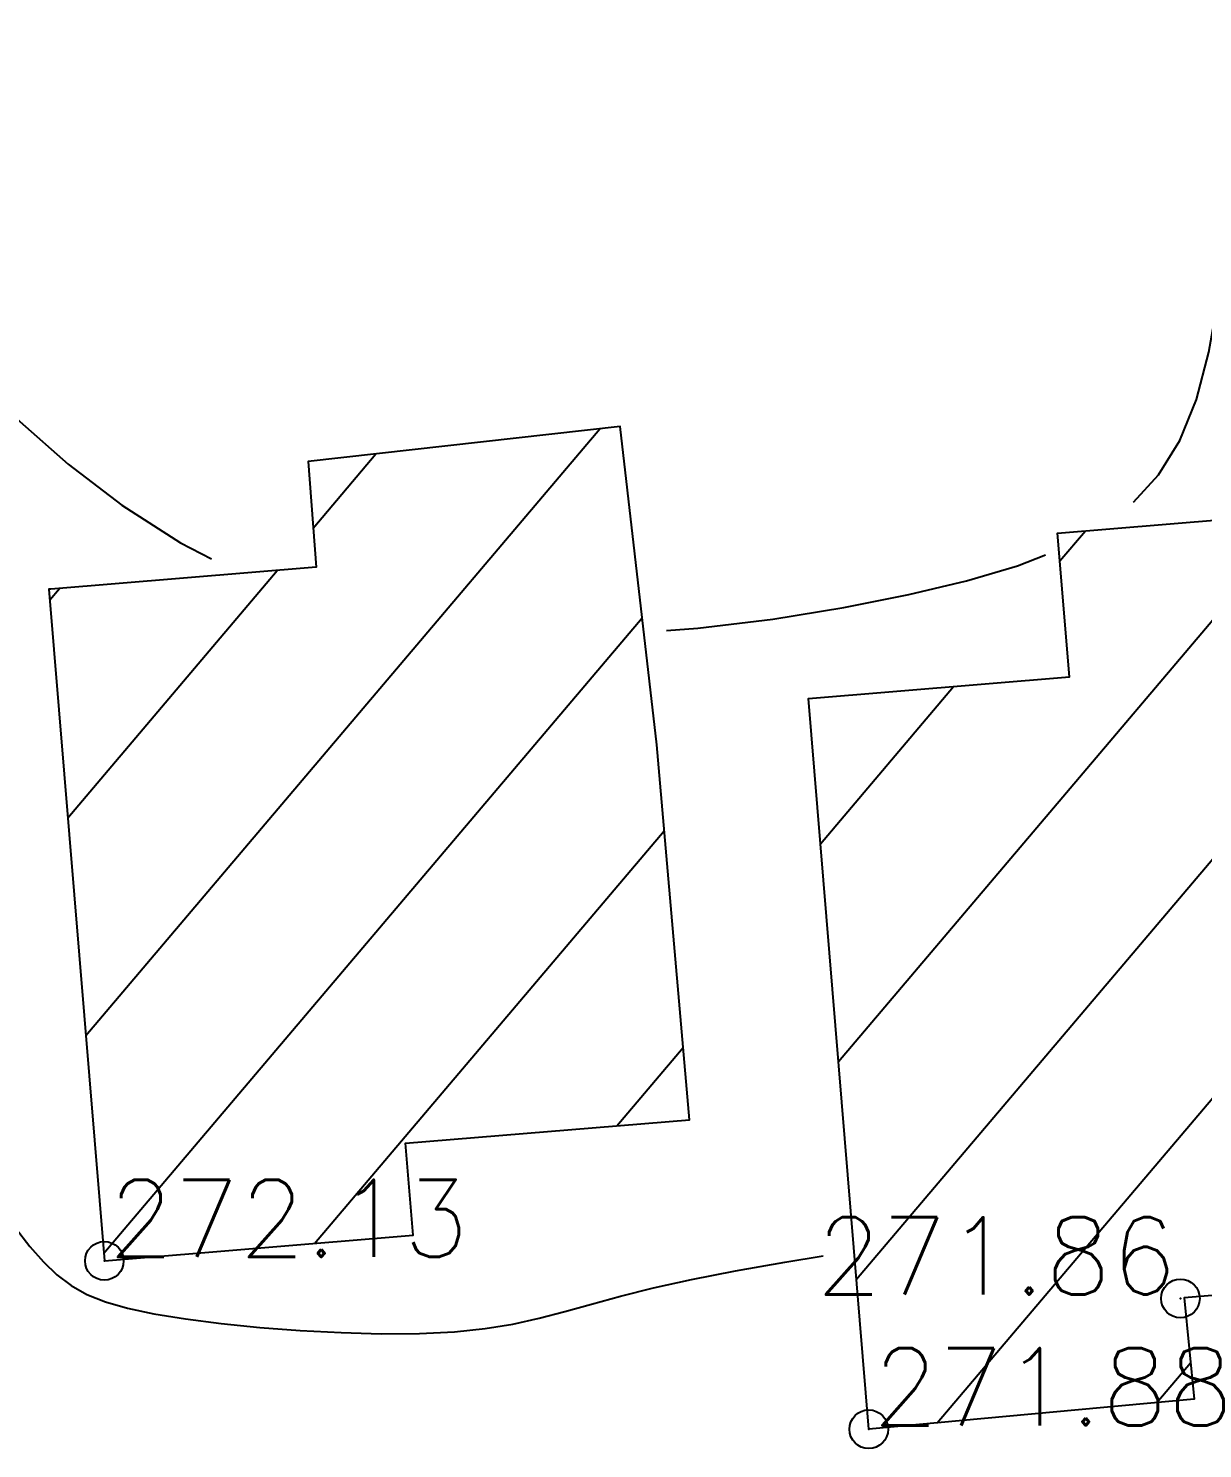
# Model space of a CAD drawing. Header units: millimetres. Extents: x 524954 to 526204, y 9523489 to 9524010.
# Drawn here: x 525475.54 to 525490.74, y 9523569.77 to 9523588.15 of the extents above; entities that cross this region are included whole.
import ezdxf
from ezdxf.enums import TextEntityAlignment as Align

# ---------------------------------------------------------------- set-up
doc = ezdxf.new("R2010")
doc.units = ezdxf.units.MM
doc.header["$PDMODE"] = 32
doc.header["$PDSIZE"] = 0.5
for name, color, linetype in [('Bati', 6, 'Continuous'), ('Bati_H', 1, 'Continuous'), ('CN_01_00', 3, 'Continuous'), ('CN_02_00', 4, 'Continuous'), ('TopoAlt', 3, 'Continuous'), ('TOPOJIS', 7, 'Continuous')]:
    doc.layers.add(name, color=color, linetype=linetype)
doc.styles.add('Simplex 1.0', font='Simplex.shx', dxfattribs={"width": 0.99, "height": 1})

# ---------------------------------------------------------------- blocks, each defined once
blk = doc.blocks.new('TCPOINT M')
at = {"color": 0}
blk.add_point((0, 0), dxfattribs=at)
at = {"layer": 'TopoAlt', "style": 'Simplex 1.0', "width": 0.99}
blk.add_attdef('ALT', (0.15, 0.15), '', height=1, dxfattribs=at)

msp = doc.modelspace()

# ---------------------------------------------------------------- hatches: boundary and pattern name
at = {"layer": 'Bati_H'}
h = msp.add_hatch(dxfattribs=at)
h.set_pattern_fill('_U', color=256, scale=2, angle=49.7164, style=0, pattern_type=0)
h.set_pattern_definition([(49.7164087, (-19.0549, -1.994), (-1.5257070597, 1.29314267114), [])])
h.paths.add_polyline_path([(525476.523, 9523572.199), (525480.52, 9523572.529), (525480.421, 9523573.722), (525484.096, 9523574.025), (525483.673, 9523578.876), (525483.201, 9523582.997), (525479.161, 9523582.544), (525479.263, 9523581.176), (525475.831, 9523580.893), (525475.805, 9523580.891)])
h = msp.add_hatch(dxfattribs=at)
h.set_pattern_fill('_U', color=256, scale=2, angle=-130.2836, style=0, pattern_type=0)
h.set_pattern_definition([(229.716408702, (-527342.293, 43798.208), (1.52570705975, -1.2931426711), [])])
h.paths.add_polyline_path([(525493.987, 9523572.007), (525490.502, 9523571.719), (525490.63, 9523570.409), (525486.419, 9523570.019), (525485.638, 9523579.477), (525489.018, 9523579.756), (525488.864, 9523581.618), (525493.184, 9523581.975)])

# ---------------------------------------------------------------- linework, layer by layer
at = {"layer": 'Bati', "flags": 128}
for points, elevation in [([(525476.523, 9523572.199), (525480.52, 9523572.529), (525480.421, 9523573.722), (525484.096, 9523574.025), (525483.673, 9523578.876), (525483.201, 9523582.997), (525479.161, 9523582.544), (525479.263, 9523581.176), (525475.831, 9523580.893), (525475.805, 9523580.891)], 272.13), ([(525493.987, 9523572.007), (525490.502, 9523571.719), (525490.63, 9523570.409), (525486.419, 9523570.019), (525485.638, 9523579.477), (525489.018, 9523579.756), (525488.864, 9523581.618), (525493.184, 9523581.975), (525493.184, 9523581.975)], 271.88)]:
    msp.add_lwpolyline(points, close=True, dxfattribs=dict(at, elevation=elevation))
at = {"layer": 'CN_01_00', "elevation": 273, "flags": 128}
for points in [[(525489.846, 9523582.02), (525490.17, 9523582.373), (525490.446, 9523582.819), (525490.66, 9523583.347), (525490.819, 9523583.962), (525490.941, 9523584.648), (525491.048, 9523585.385), (525491.161, 9523586.15), (525491.302, 9523586.922), (525491.49, 9523587.68), (525491.748, 9523588.402)], [(525471.202, 9523588.292), (525471.498, 9523587.852), (525471.77, 9523587.451), (525472.016, 9523587.09), (525472.247, 9523586.759), (525472.472, 9523586.444), (525472.704, 9523586.132), (525472.955, 9523585.809), (525473.234, 9523585.463), (525473.555, 9523585.08), (525473.929, 9523584.646), (525474.364, 9523584.154), (525474.864, 9523583.62), (525475.428, 9523583.065), (525476.056, 9523582.511), (525476.749, 9523581.98), (525477.507, 9523581.491), (525477.91, 9523581.284)], [(525483.801, 9523580.36), (525484.206, 9523580.389), (525485.178, 9523580.505), (525486.095, 9523580.654), (525486.936, 9523580.822), (525487.686, 9523581.001), (525488.346, 9523581.197), (525488.708, 9523581.339)]]:
    msp.add_lwpolyline(points, dxfattribs=at)
at = {"layer": 'CN_02_00', "elevation": 272, "flags": 128}
msp.add_lwpolyline([(525475.371, 9523572.625), (525475.56, 9523572.386), (525475.735, 9523572.185), (525475.909, 9523572.017), (525476.092, 9523571.878), (525476.297, 9523571.763), (525476.536, 9523571.667), (525476.821, 9523571.586), (525477.165, 9523571.514), (525477.573, 9523571.447), (525478.036, 9523571.388), (525478.537, 9523571.337), (525479.06, 9523571.297), (525479.589, 9523571.27), (525480.108, 9523571.256), (525480.602, 9523571.26), (525481.054, 9523571.281), (525481.453, 9523571.322), (525481.813, 9523571.381), (525482.151, 9523571.455), (525482.484, 9523571.541), (525482.83, 9523571.637), (525483.206, 9523571.74), (525483.631, 9523571.848), (525484.122, 9523571.958), (525484.692, 9523572.068), (525485.33, 9523572.18), (525485.83, 9523572.265)], dxfattribs=at)

# ---------------------------------------------------------------- block references
at = {"layer": 'TOPOJIS'}
ref = msp.add_blockref('TCPOINT M', (525476.523, 9523572.199, 272.13), dxfattribs=at)
ref.add_attrib('ALT', '272.13', (525476.573, 9523572.249, 272.13), dxfattribs={"layer": 'TopoAlt', "height": 1, "style": 'Simplex 1.0', "width": 0.99})
ref = msp.add_blockref('TCPOINT M', (525490.453, 9523571.712, 271.86), dxfattribs=at)
ref.add_attrib('ALT', '271.86', dxfattribs={"layer": 'TopoAlt', "height": 1, "style": 'Simplex 1.0', "width": 0.99}).set_placement((525490.403, 9523571.762, 271.86), align=Align.RIGHT)
ref = msp.add_blockref('TCPOINT M', (525486.419, 9523570.019, 271.88), dxfattribs=at)
ref.add_attrib('ALT', '271.88', (525486.469, 9523570.069, 271.88), dxfattribs={"layer": 'TopoAlt', "height": 1, "style": 'Simplex 1.0', "width": 0.99})

doc.saveas('drawing.dxf')
